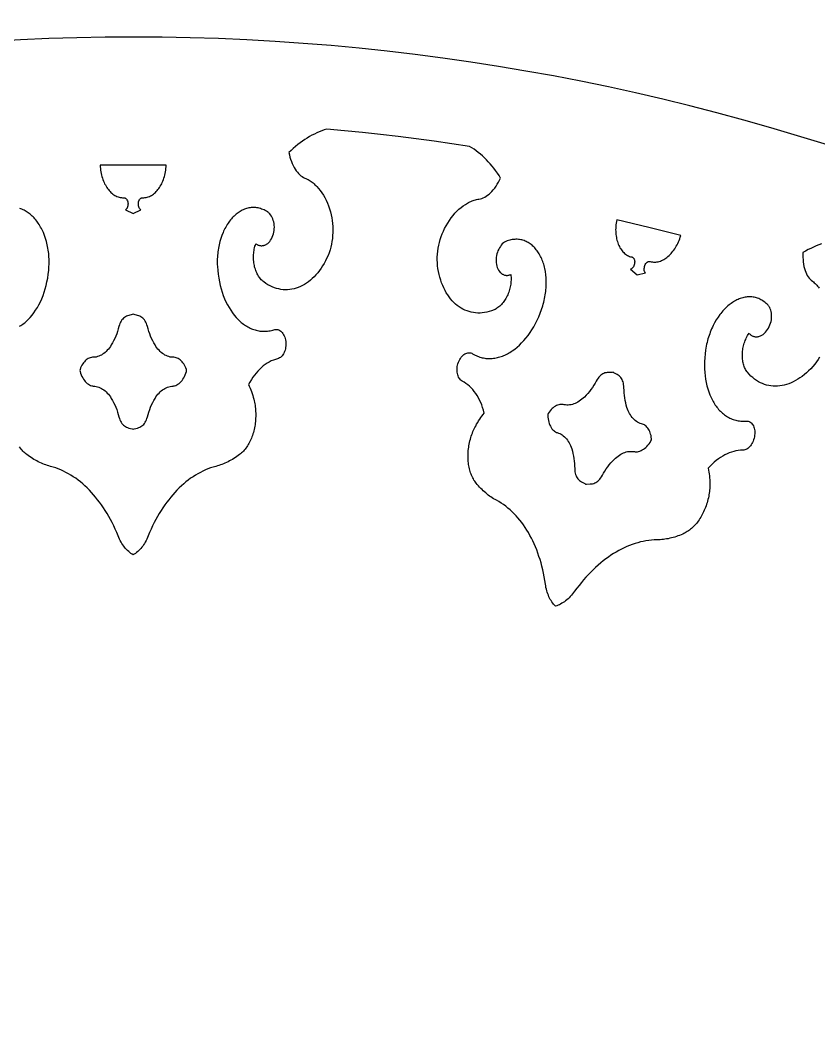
# Model space of a CAD drawing. Extents: x -570 to 570, y -570 to 570.
# Drawn here: x -21.7 to 131.2, y 247.1 to 440.2 of the extents above; entities that cross this region are included whole.
import ezdxf

# ---------------------------------------------------------------- set-up
doc = ezdxf.new("R2010")
doc.units = 0
doc.header["$MEASUREMENT"] = 0
doc.layers.add('BITMAP_LAYER', color=18, linetype='CONTINUOUS')

msp = doc.modelspace()

# ---------------------------------------------------------------- linework, layer by layer
at = {"layer": 'BITMAP_LAYER'}
for points in [[(0, 570, 0.414214), (-570, 0, 0.414214), (0, -570, 0.414214), (570, 0, 0.414214)], [(-437, 0, 0.414214), (0, -437, 0.414214), (437, 0, 0.414214), (0, 437, 0.414214)]]:
    msp.add_lwpolyline(points, format="xyb", close=True, dxfattribs=at)
for points in [[(131.33, 375.73), (131.04, 375.26), (130.73, 374.82), (130.4, 374.39), (130.02, 373.94), (129.63, 373.51), (129.23, 373.11), (128.83, 372.73), (128.42, 372.38), (128, 372.05), (127.58, 371.75), (127.16, 371.48), (126.73, 371.23), (126.3, 371), (125.87, 370.81), (125.44, 370.64), (125.01, 370.49), (124.58, 370.37), (124.15, 370.28), (123.72, 370.21), (123.29, 370.17), (122.86, 370.16), (122.44, 370.18), (122.02, 370.22), (121.61, 370.28), (121.2, 370.38), (120.8, 370.5), (120.4, 370.65), (120.02, 370.82), (119.63, 371.02), (119.26, 371.25), (118.9, 371.51), (118.54, 371.8), (118.2, 372.11), (117.87, 372.45), (117.54, 372.82), (117.42, 372.98), (117.29, 373.16), (117.18, 373.34), (117.08, 373.54), (116.99, 373.74), (116.9, 373.95), (116.83, 374.16), (116.76, 374.39), (116.7, 374.61), (116.66, 374.85), (116.62, 375.09), (116.59, 375.33), (116.57, 375.57), (116.55, 375.82), (116.55, 376.08), (116.55, 376.33), (116.57, 376.59), (116.59, 376.84), (116.62, 377.1), (116.66, 377.36), (116.71, 377.62), (116.77, 377.88), (116.84, 378.13), (116.91, 378.39), (117, 378.64), (117.09, 378.89), (117.19, 379.13), (117.3, 379.38), (117.42, 379.61), (117.55, 379.85), (117.69, 380.07), (117.83, 380.3), (117.92, 380.19), (118.02, 380.1), (118.11, 380.01), (118.21, 379.94), (118.32, 379.87), (118.42, 379.81), (118.53, 379.76), (118.64, 379.71), (118.75, 379.68), (118.86, 379.65), (118.98, 379.63), (119.1, 379.62), (119.21, 379.61), (119.33, 379.62), (119.45, 379.63), (119.57, 379.65), (119.69, 379.68), (119.81, 379.72), (120.05, 379.81), (120.29, 379.94), (120.52, 380.09), (120.75, 380.28), (120.97, 380.5), (121.18, 380.74), (121.38, 381.02), (121.56, 381.3), (121.71, 381.6), (121.84, 381.91), (121.95, 382.22), (122.04, 382.54), (122.1, 382.87), (122.14, 383.19), (122.16, 383.51), (122.15, 383.83), (122.12, 384.14), (122.07, 384.43), (121.99, 384.72), (121.9, 384.98), (121.78, 385.23), (121.71, 385.35), (121.63, 385.46), (121.55, 385.56), (121.46, 385.66), (121.28, 385.85), (121.09, 386.02), (120.9, 386.19), (120.7, 386.34), (120.5, 386.48), (120.3, 386.6), (120.1, 386.72), (119.89, 386.82), (119.68, 386.92), (119.47, 387), (119.26, 387.07), (119.04, 387.13), (118.83, 387.18), (118.61, 387.21), (118.39, 387.24), (118.17, 387.26), (117.95, 387.26), (117.73, 387.26), (117.5, 387.24), (117.28, 387.22), (117.06, 387.18), (116.83, 387.14), (116.61, 387.08), (116.39, 387.02), (116.16, 386.95), (115.94, 386.86), (115.72, 386.77), (115.5, 386.67), (115.28, 386.56), (115.06, 386.44), (114.85, 386.31), (114.63, 386.17), (114.42, 386.02), (114.21, 385.87), (114, 385.71), (113.79, 385.54), (113.59, 385.36), (113.39, 385.17), (113.19, 384.97), (112.99, 384.77), (112.8, 384.56), (112.61, 384.34), (112.42, 384.11), (112.24, 383.88), (111.89, 383.39), (111.55, 382.87), (111.24, 382.32), (111.09, 382.04), (110.94, 381.75), (110.8, 381.46), (110.66, 381.16), (110.53, 380.85), (110.41, 380.53), (110.29, 380.21), (110.18, 379.89), (110.07, 379.56), (109.97, 379.22), (109.88, 378.88), (109.79, 378.53), (109.71, 378.18), (109.64, 377.82), (109.52, 377.07), (109.42, 376.34), (109.35, 375.61), (109.31, 374.89), (109.29, 374.18), (109.31, 373.49), (109.35, 372.81), (109.41, 372.15), (109.5, 371.5), (109.62, 370.87), (109.76, 370.25), (109.92, 369.66), (110.11, 369.08), (110.32, 368.53), (110.55, 368), (110.8, 367.5), (110.93, 367.25), (111.07, 367.01), (111.22, 366.78), (111.37, 366.56), (111.52, 366.34), (111.68, 366.13), (111.84, 365.93), (112.01, 365.73), (112.18, 365.54), (112.36, 365.36), (112.54, 365.18), (112.73, 365.01), (112.92, 364.85), (113.11, 364.7), (113.31, 364.56), (113.51, 364.42), (113.72, 364.3), (113.93, 364.18), (114.15, 364.07), (114.37, 363.97), (114.59, 363.87), (114.81, 363.79), (115.04, 363.72), (115.28, 363.65), (115.51, 363.59), (115.75, 363.55), (116, 363.51), (116.24, 363.49), (116.49, 363.47), (116.75, 363.46), (117, 363.47), (117.26, 363.48), (117.46, 363.48), (117.65, 363.45), (117.83, 363.39), (118, 363.31), (118.16, 363.2), (118.3, 363.07), (118.44, 362.91), (118.56, 362.74), (118.66, 362.55), (118.75, 362.33), (118.82, 362.11), (118.88, 361.86), (118.91, 361.61), (118.93, 361.34), (118.93, 361.06), (118.9, 360.77), (118.86, 360.48), (118.8, 360.19), (118.71, 359.92), (118.62, 359.66), (118.51, 359.41), (118.38, 359.17), (118.24, 358.95), (118.09, 358.75), (117.93, 358.57), (117.76, 358.4), (117.58, 358.26), (117.39, 358.14), (117.2, 358.04), (117.01, 357.97), (116.81, 357.93), (116.61, 357.91), (116.18, 357.9), (115.76, 357.85), (115.33, 357.78), (114.9, 357.68), (114.47, 357.56), (114.05, 357.4), (113.63, 357.22), (113.2, 357.02), (112.79, 356.78), (112.37, 356.52), (111.97, 356.24), (111.56, 355.93), (111.17, 355.6), (110.78, 355.24), (110.4, 354.86), (110.02, 354.45), (110.09, 354.09), (110.14, 353.73), (110.19, 353.37), (110.23, 353), (110.26, 352.62), (110.29, 352.25), (110.31, 351.87), (110.32, 351.49), (110.32, 351.19), (110.31, 350.89), (110.29, 350.59), (110.27, 350.29), (110.24, 349.99), (110.2, 349.69), (110.16, 349.38), (110.1, 349.08), (110.04, 348.77), (109.96, 348.46), (109.88, 348.15), (109.8, 347.85), (109.7, 347.55), (109.6, 347.25), (109.5, 346.96), (109.38, 346.68), (109.26, 346.4), (109.14, 346.12), (109.01, 345.85), (108.87, 345.58), (108.73, 345.33), (108.58, 345.07), (108.42, 344.83), (108.26, 344.59), (108.1, 344.35), (107.93, 344.13), (107.76, 343.91), (107.58, 343.7), (107.4, 343.5), (107.21, 343.3), (107.02, 343.11), (106.83, 342.94), (106.63, 342.77), (106.43, 342.61), (106.22, 342.46), (106.01, 342.32), (105.8, 342.19), (105.59, 342.07), (105.37, 341.95), (105.16, 341.85), (104.84, 341.72), (104.53, 341.6), (104.22, 341.49), (103.91, 341.38), (103.6, 341.29), (103.29, 341.2), (102.98, 341.11), (102.67, 341.04), (102.35, 340.97), (102.04, 340.92), (101.73, 340.87), (101.42, 340.83), (101.11, 340.79), (100.8, 340.77), (100.5, 340.75), (100.19, 340.74), (99.67, 340.73), (99.14, 340.69), (98.62, 340.63), (98.09, 340.55), (97.57, 340.45), (97.05, 340.34), (96.52, 340.2), (96, 340.04), (95.48, 339.87), (94.96, 339.67), (94.44, 339.46), (93.93, 339.22), (93.41, 338.97), (92.9, 338.7), (92.39, 338.42), (91.89, 338.11), (91.39, 337.79), (90.89, 337.45), (90.39, 337.09), (89.9, 336.71), (89.42, 336.32), (88.94, 335.91), (88.46, 335.48), (87.99, 335.04), (87.52, 334.58), (87.06, 334.1), (86.61, 333.61), (86.16, 333.1), (85.72, 332.58), (85.29, 332.04), (84.86, 331.48), (84.44, 330.91), (84.24, 330.64), (84.04, 330.39), (83.83, 330.14), (83.61, 329.91), (83.39, 329.68), (83.17, 329.47), (82.94, 329.27), (82.71, 329.09), (82.48, 328.91), (82.24, 328.75), (82, 328.6), (81.76, 328.46), (81.51, 328.34), (81.26, 328.23), (81.02, 328.14), (80.77, 328.06), (80.58, 328.24), (80.41, 328.44), (80.24, 328.66), (80.08, 328.88), (79.93, 329.11), (79.78, 329.35), (79.65, 329.61), (79.52, 329.87), (79.4, 330.15), (79.3, 330.43), (79.2, 330.72), (79.11, 331.02), (79.02, 331.32), (78.95, 331.64), (78.89, 331.96), (78.84, 332.29), (78.73, 332.99), (78.61, 333.68), (78.48, 334.36), (78.33, 335.03), (78.17, 335.69), (78, 336.34), (77.81, 336.97), (77.61, 337.59), (77.4, 338.21), (77.18, 338.81), (76.94, 339.39), (76.7, 339.97), (76.44, 340.53), (76.17, 341.07), (75.88, 341.61), (75.59, 342.13), (75.28, 342.63), (74.97, 343.12), (74.64, 343.6), (74.3, 344.06), (73.95, 344.51), (73.59, 344.94), (73.22, 345.35), (72.84, 345.75), (72.45, 346.13), (72.06, 346.5), (71.65, 346.84), (71.23, 347.17), (70.8, 347.49), (70.36, 347.78), (69.92, 348.06), (69.46, 348.32), (69.2, 348.47), (68.93, 348.63), (68.67, 348.79), (68.41, 348.96), (68.15, 349.14), (67.9, 349.33), (67.65, 349.53), (67.41, 349.73), (67.17, 349.94), (66.93, 350.16), (66.7, 350.38), (66.46, 350.61), (66.24, 350.85), (66.02, 351.1), (65.8, 351.35), (65.58, 351.61), (65.44, 351.8), (65.3, 352), (65.16, 352.2), (65.04, 352.42), (64.92, 352.64), (64.81, 352.87), (64.7, 353.1), (64.61, 353.34), (64.52, 353.59), (64.43, 353.84), (64.36, 354.1), (64.29, 354.37), (64.23, 354.64), (64.18, 354.91), (64.14, 355.19), (64.1, 355.47), (64.07, 355.76), (64.05, 356.05), (64.03, 356.34), (64.03, 356.64), (64.03, 356.94), (64.04, 357.24), (64.05, 357.54), (64.08, 357.84), (64.11, 358.15), (64.15, 358.46), (64.2, 358.76), (64.26, 359.07), (64.32, 359.38), (64.39, 359.69), (64.47, 360), (64.56, 360.31), (64.65, 360.6), (64.75, 360.89), (64.86, 361.17), (64.97, 361.46), (65.09, 361.73), (65.22, 362.01), (65.35, 362.27), (65.49, 362.54), (65.67, 362.87), (65.87, 363.2), (66.06, 363.52), (66.27, 363.83), (66.47, 364.14), (66.69, 364.44), (66.9, 364.74), (67.13, 365.02), (66.98, 365.56), (66.82, 366.07), (66.64, 366.57), (66.45, 367.05), (66.24, 367.51), (66.01, 367.95), (65.76, 368.37), (65.5, 368.77), (65.22, 369.15), (64.93, 369.51), (64.63, 369.84), (64.31, 370.15), (63.98, 370.44), (63.63, 370.7), (63.27, 370.94), (62.9, 371.15), (62.73, 371.25), (62.58, 371.38), (62.44, 371.54), (62.31, 371.71), (62.2, 371.91), (62.11, 372.12), (62.04, 372.34), (61.98, 372.58), (61.94, 372.83), (61.92, 373.09), (61.92, 373.36), (61.94, 373.63), (61.97, 373.91), (62.03, 374.19), (62.1, 374.47), (62.2, 374.74), (62.31, 375.01), (62.44, 375.26), (62.58, 375.49), (62.73, 375.7), (62.89, 375.89), (63.06, 376.06), (63.24, 376.21), (63.42, 376.33), (63.61, 376.43), (63.8, 376.5), (63.99, 376.55), (64.18, 376.57), (64.37, 376.57), (64.55, 376.54), (64.74, 376.47), (64.83, 376.43), (64.91, 376.38), (65.14, 376.25), (65.36, 376.13), (65.59, 376.02), (65.82, 375.91), (66.05, 375.82), (66.28, 375.74), (66.51, 375.67), (66.75, 375.61), (66.99, 375.56), (67.22, 375.52), (67.46, 375.49), (67.7, 375.47), (67.94, 375.46), (68.18, 375.45), (68.43, 375.46), (68.67, 375.48), (68.91, 375.5), (69.15, 375.54), (69.4, 375.58), (69.64, 375.63), (69.88, 375.7), (70.12, 375.77), (70.37, 375.85), (70.61, 375.93), (70.85, 376.03), (71.09, 376.13), (71.33, 376.25), (71.56, 376.37), (71.8, 376.5), (72.03, 376.64), (72.27, 376.78), (72.5, 376.94), (72.96, 377.27), (73.41, 377.63), (73.85, 378.02), (74.28, 378.44), (74.7, 378.89), (75.11, 379.37), (75.51, 379.88), (75.89, 380.41), (76.26, 380.97), (76.61, 381.55), (76.94, 382.16), (77.26, 382.79), (77.56, 383.44), (77.83, 384.12), (78.09, 384.82), (78.32, 385.54), (78.43, 385.89), (78.52, 386.24), (78.6, 386.59), (78.68, 386.93), (78.75, 387.28), (78.81, 387.62), (78.86, 387.96), (78.91, 388.3), (78.94, 388.63), (78.97, 388.97), (78.99, 389.3), (79, 389.62), (79, 390.27), (78.98, 390.9), (78.92, 391.51), (78.84, 392.11), (78.72, 392.69), (78.66, 392.97), (78.59, 393.25), (78.51, 393.52), (78.42, 393.78), (78.33, 394.04), (78.23, 394.3), (78.13, 394.55), (78.02, 394.79), (77.91, 395.02), (77.79, 395.25), (77.66, 395.47), (77.53, 395.69), (77.39, 395.9), (77.25, 396.1), (77.1, 396.29), (76.95, 396.47), (76.79, 396.65), (76.63, 396.82), (76.46, 396.98), (76.29, 397.13), (76.11, 397.28), (75.93, 397.41), (75.74, 397.54), (75.55, 397.65), (75.36, 397.76), (75.16, 397.86), (74.95, 397.95), (74.75, 398.03), (74.54, 398.09), (74.32, 398.15), (74.11, 398.2), (73.88, 398.23), (73.66, 398.26), (73.43, 398.28), (73.2, 398.28), (72.97, 398.27), (72.73, 398.25), (72.49, 398.22), (72.24, 398.18), (72, 398.12), (71.75, 398.06), (71.5, 397.98), (71.38, 397.93), (71.26, 397.87), (71.14, 397.81), (71.02, 397.74), (70.8, 397.58), (70.59, 397.39), (70.39, 397.17), (70.21, 396.93), (70.04, 396.67), (69.89, 396.4), (69.75, 396.1), (69.64, 395.8), (69.54, 395.48), (69.47, 395.16), (69.42, 394.83), (69.39, 394.49), (69.39, 394.16), (69.41, 393.82), (69.46, 393.49), (69.54, 393.17), (69.63, 392.88), (69.75, 392.61), (69.88, 392.36), (70.03, 392.14), (70.2, 391.94), (70.29, 391.86), (70.38, 391.77), (70.48, 391.7), (70.58, 391.63), (70.68, 391.58), (70.79, 391.52), (70.9, 391.48), (71.01, 391.44), (71.12, 391.42), (71.24, 391.4), (71.35, 391.38), (71.47, 391.38), (71.6, 391.38), (71.72, 391.4), (71.84, 391.42), (71.97, 391.45), (72.1, 391.49), (72.22, 391.54), (72.25, 391.27), (72.26, 391.01), (72.27, 390.74), (72.26, 390.48), (72.25, 390.21), (72.22, 389.95), (72.19, 389.68), (72.15, 389.42), (72.1, 389.16), (72.04, 388.9), (71.97, 388.65), (71.89, 388.4), (71.81, 388.15), (71.72, 387.91), (71.62, 387.67), (71.51, 387.43), (71.4, 387.21), (71.28, 386.98), (71.15, 386.77), (71.02, 386.56), (70.88, 386.36), (70.73, 386.17), (70.58, 385.98), (70.42, 385.81), (70.26, 385.64), (70.1, 385.49), (69.92, 385.34), (69.75, 385.21), (69.57, 385.08), (69.38, 384.97), (69.19, 384.87), (69, 384.78), (68.54, 384.6), (68.09, 384.46), (67.64, 384.34), (67.2, 384.26), (66.75, 384.2), (66.32, 384.17), (65.89, 384.16), (65.46, 384.19), (65.04, 384.24), (64.63, 384.32), (64.22, 384.43), (63.83, 384.56), (63.44, 384.72), (63.06, 384.9), (62.69, 385.11), (62.33, 385.35), (61.97, 385.6), (61.64, 385.89), (61.31, 386.19), (60.99, 386.52), (60.69, 386.87), (60.4, 387.25), (60.13, 387.64), (59.86, 388.06), (59.62, 388.5), (59.39, 388.96), (59.17, 389.45), (58.97, 389.95), (58.79, 390.47), (58.62, 391.01), (58.48, 391.57), (58.35, 392.15), (58.25, 392.68), (58.19, 393.22), (58.15, 393.77), (58.13, 394.32), (58.14, 394.88), (58.17, 395.44), (58.23, 396), (58.32, 396.57), (58.42, 397.13), (58.55, 397.69), (58.71, 398.24), (58.88, 398.79), (59.08, 399.32), (59.31, 399.85), (59.55, 400.37), (59.82, 400.87), (60.13, 401.4), (60.45, 401.9), (60.79, 402.38), (61.15, 402.83), (61.51, 403.26), (61.89, 403.66), (62.28, 404.03), (62.68, 404.37), (63.09, 404.69), (63.51, 404.97), (63.72, 405.1), (63.93, 405.22), (64.14, 405.33), (64.36, 405.44), (64.57, 405.54), (64.79, 405.63), (65.01, 405.71), (65.23, 405.78), (65.44, 405.85), (65.67, 405.9), (65.89, 405.95), (66.11, 405.99), (66.39, 406.04), (66.67, 406.12), (66.95, 406.23), (67.23, 406.37), (67.5, 406.53), (67.77, 406.72), (68.04, 406.93), (68.3, 407.16), (68.58, 407.45), (68.86, 407.77), (69.13, 408.1), (69.38, 408.45), (69.62, 408.82), (69.85, 409.2), (70.07, 409.6), (70.27, 410.01), (69.96, 410.5), (69.64, 410.97), (69.31, 411.43), (68.97, 411.87), (68.62, 412.3), (68.27, 412.71), (67.91, 413.11), (67.54, 413.5), (67.16, 413.87), (66.78, 414.23), (66.39, 414.57), (65.99, 414.9), (65.58, 415.21), (65.17, 415.51), (64.76, 415.79), (64.33, 416.06), (60.92, 416.57), (57.51, 417.05), (54.1, 417.51), (50.67, 417.94), (47.25, 418.34), (43.83, 418.71), (40.4, 419.06), (36.96, 419.37), (36.49, 419.22), (36.01, 419.04), (35.54, 418.85), (35.07, 418.65), (34.6, 418.42), (34.14, 418.19), (33.68, 417.93), (33.22, 417.66), (32.77, 417.37), (32.32, 417.07), (31.87, 416.75), (31.43, 416.41), (30.99, 416.06), (30.56, 415.69), (30.14, 415.31), (29.71, 414.91), (29.81, 414.46), (29.92, 414.02), (30.06, 413.6), (30.2, 413.18), (30.37, 412.78), (30.54, 412.4), (30.74, 412.03), (30.95, 411.68), (31.14, 411.39), (31.35, 411.12), (31.57, 410.87), (31.79, 410.65), (32.03, 410.45), (32.28, 410.28), (32.53, 410.13), (32.79, 410.01), (33, 409.92), (33.2, 409.82), (33.4, 409.71), (33.6, 409.6), (33.79, 409.48), (33.99, 409.35), (34.18, 409.21), (34.36, 409.06), (34.54, 408.91), (34.72, 408.74), (34.9, 408.58), (35.07, 408.4), (35.41, 408.02), (35.73, 407.62), (36.04, 407.19), (36.33, 406.74), (36.6, 406.26), (36.85, 405.76), (37.09, 405.23), (37.3, 404.69), (37.5, 404.12), (37.68, 403.53), (37.81, 402.98), (37.93, 402.42), (38.02, 401.86), (38.08, 401.29), (38.12, 400.72), (38.14, 400.14), (38.13, 399.57), (38.1, 399), (38.05, 398.43), (37.97, 397.87), (37.87, 397.32), (37.75, 396.77), (37.6, 396.24), (37.43, 395.72), (37.23, 395.21), (37.02, 394.72), (36.75, 394.19), (36.48, 393.68), (36.19, 393.19), (35.88, 392.73), (35.57, 392.29), (35.24, 391.87), (34.91, 391.48), (34.56, 391.11), (34.21, 390.77), (33.85, 390.45), (33.48, 390.15), (33.1, 389.89), (32.71, 389.64), (32.32, 389.42), (31.93, 389.23), (31.52, 389.06), (31.12, 388.92), (30.71, 388.81), (30.3, 388.72), (29.88, 388.66), (29.46, 388.63), (29.04, 388.62), (28.62, 388.64), (28.2, 388.69), (27.78, 388.77), (27.37, 388.87), (26.95, 389.01), (26.53, 389.17), (26.12, 389.36), (25.71, 389.58), (25.31, 389.83), (24.91, 390.11), (24.74, 390.24), (24.58, 390.39), (24.43, 390.54), (24.28, 390.7), (24.15, 390.88), (24.01, 391.06), (23.89, 391.25), (23.77, 391.45), (23.66, 391.66), (23.56, 391.87), (23.46, 392.1), (23.38, 392.32), (23.3, 392.56), (23.23, 392.8), (23.16, 393.04), (23.11, 393.29), (23.06, 393.54), (23.02, 393.8), (22.99, 394.05), (22.97, 394.32), (22.95, 394.58), (22.95, 394.84), (22.95, 395.11), (22.96, 395.37), (22.99, 395.64), (23.02, 395.9), (23.06, 396.16), (23.1, 396.42), (23.16, 396.68), (23.23, 396.94), (23.31, 397.19), (23.4, 397.44), (23.51, 397.37), (23.62, 397.3), (23.74, 397.24), (23.85, 397.19), (23.97, 397.14), (24.09, 397.11), (24.2, 397.09), (24.32, 397.07), (24.44, 397.06), (24.55, 397.06), (24.67, 397.07), (24.79, 397.09), (24.9, 397.11), (25.02, 397.15), (25.13, 397.19), (25.24, 397.23), (25.35, 397.29), (25.46, 397.35), (25.67, 397.5), (25.87, 397.68), (26.06, 397.89), (26.23, 398.13), (26.39, 398.39), (26.54, 398.68), (26.67, 398.99), (26.77, 399.31), (26.85, 399.64), (26.91, 399.97), (26.93, 400.3), (26.94, 400.63), (26.92, 400.96), (26.89, 401.29), (26.83, 401.6), (26.74, 401.91), (26.64, 402.2), (26.52, 402.48), (26.38, 402.73), (26.22, 402.97), (26.05, 403.18), (25.95, 403.28), (25.85, 403.37), (25.75, 403.45), (25.64, 403.52), (25.42, 403.66), (25.19, 403.78), (24.96, 403.9), (24.74, 404), (24.51, 404.08), (24.29, 404.16), (24.06, 404.22), (23.84, 404.28), (23.61, 404.32), (23.39, 404.34), (23.16, 404.36), (22.94, 404.37), (22.72, 404.36), (22.5, 404.35), (22.28, 404.32), (22.06, 404.28), (21.84, 404.24), (21.63, 404.18), (21.42, 404.11), (21.21, 404.03), (21, 403.95), (20.79, 403.85), (20.59, 403.74), (20.39, 403.63), (20.19, 403.5), (19.99, 403.37), (19.8, 403.23), (19.61, 403.07), (19.42, 402.91), (19.24, 402.74), (19.06, 402.57), (18.88, 402.38), (18.71, 402.19), (18.54, 401.99), (18.38, 401.78), (18.22, 401.56), (18.07, 401.34), (17.91, 401.11), (17.77, 400.87), (17.63, 400.63), (17.49, 400.38), (17.36, 400.12), (17.23, 399.85), (17.11, 399.58), (16.89, 399.02), (16.69, 398.44), (16.51, 397.83), (16.43, 397.52), (16.36, 397.21), (16.29, 396.89), (16.23, 396.56), (16.18, 396.23), (16.13, 395.9), (16.09, 395.56), (16.06, 395.22), (16.04, 394.87), (16.02, 394.52), (16.02, 394.16), (16.01, 393.81), (16.02, 393.44), (16.04, 393.08), (16.09, 392.32), (16.17, 391.58), (16.28, 390.86), (16.41, 390.15), (16.57, 389.47), (16.75, 388.8), (16.95, 388.15), (17.17, 387.52), (17.42, 386.91), (17.68, 386.32), (17.96, 385.76), (18.26, 385.22), (18.58, 384.71), (18.92, 384.22), (19.27, 383.76), (19.63, 383.33), (19.82, 383.13), (20.01, 382.93), (20.21, 382.74), (20.41, 382.56), (20.61, 382.38), (20.81, 382.22), (21.02, 382.06), (21.23, 381.91), (21.44, 381.76), (21.66, 381.63), (21.88, 381.5), (22.1, 381.38), (22.32, 381.28), (22.55, 381.17), (22.77, 381.08), (23, 381), (23.24, 380.93), (23.47, 380.86), (23.7, 380.81), (23.94, 380.76), (24.18, 380.72), (24.42, 380.7), (24.66, 380.68), (24.9, 380.67), (25.14, 380.67), (25.39, 380.69), (25.63, 380.71), (25.88, 380.74), (26.12, 380.79), (26.37, 380.84), (26.62, 380.9), (26.87, 380.98), (27.06, 381.03), (27.25, 381.04), (27.44, 381.03), (27.63, 380.99), (27.81, 380.92), (27.98, 380.83), (28.15, 380.71), (28.3, 380.57), (28.45, 380.41), (28.59, 380.22), (28.71, 380.02), (28.82, 379.8), (28.92, 379.56), (29, 379.3), (29.06, 379.03), (29.11, 378.74), (29.14, 378.45), (29.14, 378.16), (29.13, 377.87), (29.1, 377.6), (29.05, 377.33), (28.98, 377.07), (28.9, 376.82), (28.8, 376.59), (28.69, 376.37), (28.57, 376.17), (28.43, 375.99), (28.28, 375.82), (28.11, 375.68), (27.94, 375.57), (27.76, 375.48), (27.57, 375.42), (27.16, 375.3), (26.75, 375.16), (26.35, 374.99), (25.96, 374.79), (25.58, 374.56), (25.2, 374.31), (24.83, 374.04), (24.48, 373.73), (24.13, 373.41), (23.79, 373.06), (23.46, 372.68), (23.14, 372.29), (22.84, 371.87), (22.54, 371.43), (22.27, 370.96), (22, 370.48), (22.15, 370.15), (22.29, 369.81), (22.42, 369.47), (22.55, 369.12), (22.67, 368.77), (22.79, 368.41), (22.89, 368.04), (23, 367.67), (23.07, 367.39), (23.13, 367.09), (23.19, 366.8), (23.24, 366.5), (23.28, 366.2), (23.31, 365.9), (23.34, 365.59), (23.36, 365.29), (23.37, 364.97), (23.38, 364.65), (23.37, 364.33), (23.36, 364.02), (23.34, 363.7), (23.32, 363.39), (23.28, 363.09), (23.24, 362.78), (23.19, 362.48), (23.14, 362.18), (23.07, 361.89), (23, 361.6), (22.92, 361.31), (22.84, 361.03), (22.75, 360.75), (22.65, 360.48), (22.55, 360.22), (22.44, 359.96), (22.32, 359.7), (22.2, 359.46), (22.07, 359.22), (21.94, 358.98), (21.8, 358.76), (21.65, 358.54), (21.5, 358.33), (21.34, 358.12), (21.18, 357.93), (21.01, 357.74), (20.84, 357.56), (20.66, 357.39), (20.48, 357.24), (20.29, 357.09), (20.02, 356.89), (19.75, 356.69), (19.47, 356.51), (19.19, 356.33), (18.91, 356.16), (18.63, 356), (18.35, 355.85), (18.07, 355.7), (17.78, 355.56), (17.49, 355.43), (17.2, 355.31), (16.91, 355.2), (16.62, 355.09), (16.32, 354.99), (16.03, 354.9), (15.73, 354.82), (15.23, 354.68), (14.73, 354.51), (14.23, 354.33), (13.74, 354.13), (13.26, 353.91), (12.78, 353.67), (12.3, 353.41), (11.84, 353.14), (11.37, 352.84), (10.91, 352.53), (10.46, 352.19), (10.02, 351.85), (9.58, 351.48), (9.15, 351.09), (8.72, 350.69), (8.3, 350.28), (7.89, 349.84), (7.49, 349.39), (7.1, 348.92), (6.71, 348.44), (6.33, 347.94), (5.96, 347.43), (5.6, 346.9), (5.25, 346.36), (4.91, 345.8), (4.58, 345.23), (4.25, 344.64), (3.94, 344.04), (3.64, 343.43), (3.35, 342.8), (3.06, 342.16), (2.79, 341.5), (2.66, 341.19), (2.53, 340.9), (2.38, 340.61), (2.23, 340.33), (2.07, 340.06), (1.91, 339.8), (1.73, 339.55), (1.55, 339.32), (1.37, 339.09), (1.17, 338.88), (0.98, 338.68), (0.77, 338.49), (0.57, 338.31), (0.35, 338.14), (0.13, 337.99), (-0.09, 337.85), (-0.31, 337.99), (-0.53, 338.14), (-0.75, 338.31), (-0.95, 338.49), (-1.16, 338.68), (-1.36, 338.88), (-1.55, 339.09), (-1.73, 339.32), (-1.91, 339.55), (-2.09, 339.8), (-2.25, 340.06), (-2.41, 340.33), (-2.56, 340.61), (-2.71, 340.9), (-2.85, 341.19), (-2.97, 341.5), (-3.25, 342.16), (-3.53, 342.8), (-3.82, 343.43), (-4.12, 344.04), (-4.43, 344.64), (-4.76, 345.23), (-5.09, 345.8), (-5.43, 346.36), (-5.78, 346.9), (-6.14, 347.43), (-6.51, 347.94), (-6.89, 348.44), (-7.28, 348.92), (-7.67, 349.39), (-8.07, 349.84), (-8.48, 350.28), (-8.9, 350.69), (-9.33, 351.09), (-9.76, 351.48), (-10.2, 351.85), (-10.64, 352.19), (-11.09, 352.53), (-11.55, 352.84), (-12.02, 353.14), (-12.48, 353.41), (-12.96, 353.67), (-13.44, 353.91), (-13.93, 354.13), (-14.42, 354.33), (-14.91, 354.51), (-15.41, 354.68), (-15.91, 354.82), (-16.21, 354.9), (-16.5, 354.99), (-16.8, 355.09), (-17.09, 355.2), (-17.38, 355.31), (-17.67, 355.43), (-17.96, 355.56), (-18.25, 355.7), (-18.53, 355.85), (-18.81, 356), (-19.09, 356.16), (-19.37, 356.33), (-19.65, 356.51), (-19.93, 356.69), (-20.2, 356.89), (-20.47, 357.09), (-20.66, 357.24), (-20.84, 357.39), (-21.02, 357.56), (-21.19, 357.74), (-21.36, 357.93), (-21.52, 358.12), (-21.68, 358.33), (-21.83, 358.54)], [(-21.84, 381.63), (-21.62, 381.76), (-21.41, 381.91), (-21.2, 382.06), (-20.99, 382.22), (-20.79, 382.38), (-20.59, 382.56), (-20.39, 382.74), (-20.19, 382.93), (-20, 383.13), (-19.81, 383.33), (-19.45, 383.76), (-19.1, 384.22), (-18.76, 384.71), (-18.44, 385.22), (-18.14, 385.76), (-17.86, 386.32), (-17.6, 386.91), (-17.35, 387.52), (-17.13, 388.15), (-16.93, 388.8), (-16.75, 389.47), (-16.59, 390.15), (-16.46, 390.86), (-16.35, 391.58), (-16.27, 392.32), (-16.22, 393.08), (-16.2, 393.44), (-16.2, 393.81), (-16.2, 394.16), (-16.2, 394.52), (-16.22, 394.87), (-16.24, 395.22), (-16.27, 395.56), (-16.31, 395.9), (-16.36, 396.23), (-16.41, 396.56), (-16.47, 396.89), (-16.54, 397.21), (-16.69, 397.83), (-16.87, 398.44), (-17.07, 399.02), (-17.29, 399.58), (-17.54, 400.12), (-17.67, 400.38), (-17.81, 400.63), (-17.95, 400.87), (-18.09, 401.11), (-18.25, 401.34), (-18.4, 401.56), (-18.56, 401.78), (-18.72, 401.99), (-18.89, 402.19), (-19.06, 402.38), (-19.24, 402.57), (-19.42, 402.74), (-19.6, 402.91), (-19.79, 403.07), (-19.98, 403.23), (-20.17, 403.37), (-20.37, 403.5), (-20.57, 403.63), (-20.77, 403.74), (-20.97, 403.85), (-21.18, 403.95), (-21.39, 404.03), (-21.6, 404.11), (-21.81, 404.18)], [(131.7, 397.4), (131.19, 397.21), (130.68, 397.01), (130.17, 396.79), (129.66, 396.55), (129.16, 396.3), (128.65, 396.03), (128.15, 395.74), (128.13, 395.29), (128.14, 394.83), (128.16, 394.39), (128.21, 393.95), (128.27, 393.52), (128.35, 393.1), (128.45, 392.7), (128.57, 392.31), (128.69, 391.98), (128.82, 391.67), (128.98, 391.38), (129.15, 391.11), (129.33, 390.86), (129.53, 390.63), (129.74, 390.43), (129.96, 390.25), (130.14, 390.11), (130.31, 389.97), (130.48, 389.82), (130.65, 389.66), (130.81, 389.49), (130.96, 389.32), (131.11, 389.14), (131.26, 388.95)]]:
    msp.add_lwpolyline(points, dxfattribs=at)
for points in [[(-0.09, 412.48), (-6.41, 412.48), (-6.39, 412.15), (-6.36, 411.83), (-6.32, 411.5), (-6.27, 411.19), (-6.21, 410.88), (-6.14, 410.58), (-6.07, 410.28), (-5.98, 410), (-5.88, 409.72), (-5.78, 409.44), (-5.67, 409.18), (-5.55, 408.92), (-5.42, 408.68), (-5.28, 408.44), (-5.14, 408.22), (-4.99, 408), (-4.84, 407.8), (-4.68, 407.6), (-4.51, 407.42), (-4.34, 407.25), (-4.16, 407.09), (-3.97, 406.94), (-3.79, 406.81), (-3.59, 406.69), (-3.39, 406.58), (-3.19, 406.49), (-2.99, 406.41), (-2.78, 406.35), (-2.57, 406.3), (-2.35, 406.26), (-2.13, 406.25), (-1.91, 406.25), (-1.83, 406.24), (-1.75, 406.23), (-1.68, 406.21), (-1.61, 406.18), (-1.54, 406.14), (-1.48, 406.09), (-1.42, 406.03), (-1.37, 405.97), (-1.28, 405.82), (-1.2, 405.66), (-1.14, 405.48), (-1.1, 405.29), (-1.08, 405.09), (-1.09, 404.89), (-1.11, 404.69), (-1.16, 404.5), (-1.22, 404.33), (-1.27, 404.24), (-1.31, 404.17), (-1.37, 404.09), (-1.43, 404.02), (-1.5, 403.96), (-1.57, 403.91), (-0.09, 403.19), (1.39, 403.91), (1.32, 403.96), (1.25, 404.02), (1.19, 404.09), (1.13, 404.17), (1.04, 404.33), (0.98, 404.5), (0.93, 404.69), (0.91, 404.89), (0.9, 405.09), (0.92, 405.29), (0.96, 405.48), (1.02, 405.66), (1.09, 405.82), (1.19, 405.97), (1.24, 406.03), (1.3, 406.09), (1.36, 406.14), (1.43, 406.18), (1.5, 406.21), (1.57, 406.23), (1.65, 406.24), (1.73, 406.25), (1.95, 406.25), (2.17, 406.26), (2.38, 406.3), (2.6, 406.35), (2.81, 406.41), (3.01, 406.49), (3.21, 406.58), (3.41, 406.69), (3.61, 406.81), (3.79, 406.94), (3.98, 407.09), (4.16, 407.25), (4.33, 407.42), (4.5, 407.6), (4.66, 407.8), (4.81, 408), (4.96, 408.22), (5.1, 408.44), (5.24, 408.68), (5.37, 408.92), (5.49, 409.18), (5.6, 409.44), (5.7, 409.72), (5.8, 410), (5.89, 410.28), (5.96, 410.58), (6.03, 410.88), (6.09, 411.19), (6.14, 411.5), (6.18, 411.83), (6.21, 412.15), (6.23, 412.48)], [(98.63, 400.52), (92.49, 402.03), (92.43, 401.71), (92.38, 401.38), (92.34, 401.06), (92.31, 400.74), (92.3, 400.43), (92.29, 400.12), (92.3, 399.81), (92.31, 399.51), (92.34, 399.22), (92.37, 398.93), (92.42, 398.65), (92.48, 398.37), (92.54, 398.1), (92.62, 397.84), (92.7, 397.59), (92.79, 397.34), (92.89, 397.1), (93, 396.88), (93.12, 396.66), (93.25, 396.45), (93.39, 396.25), (93.53, 396.07), (93.68, 395.89), (93.84, 395.73), (94.01, 395.58), (94.18, 395.44), (94.36, 395.31), (94.55, 395.2), (94.74, 395.1), (94.94, 395.02), (95.15, 394.95), (95.37, 394.9), (95.44, 394.88), (95.52, 394.85), (95.58, 394.81), (95.64, 394.76), (95.7, 394.7), (95.75, 394.64), (95.79, 394.57), (95.82, 394.5), (95.88, 394.34), (95.92, 394.16), (95.93, 393.97), (95.92, 393.78), (95.89, 393.58), (95.84, 393.39), (95.77, 393.2), (95.68, 393.03), (95.57, 392.87), (95.51, 392.8), (95.45, 392.74), (95.38, 392.68), (95.3, 392.63), (95.22, 392.58), (95.14, 392.55), (96.4, 391.5), (98.01, 391.84), (97.95, 391.91), (97.9, 391.99), (97.86, 392.07), (97.82, 392.15), (97.77, 392.33), (97.75, 392.52), (97.75, 392.71), (97.78, 392.91), (97.82, 393.1), (97.89, 393.29), (97.97, 393.47), (98.07, 393.63), (98.18, 393.77), (98.31, 393.89), (98.38, 393.93), (98.45, 393.98), (98.52, 394.01), (98.59, 394.03), (98.67, 394.05), (98.74, 394.05), (98.82, 394.04), (98.9, 394.03), (99.12, 393.98), (99.33, 393.94), (99.55, 393.92), (99.77, 393.92), (99.99, 393.93), (100.2, 393.96), (100.42, 394), (100.64, 394.05), (100.86, 394.12), (101.07, 394.21), (101.28, 394.31), (101.5, 394.42), (101.7, 394.54), (101.91, 394.68), (102.11, 394.83), (102.31, 394.99), (102.51, 395.17), (102.7, 395.35), (102.89, 395.55), (103.07, 395.76), (103.25, 395.98), (103.42, 396.21), (103.59, 396.44), (103.75, 396.69), (103.9, 396.95), (104.05, 397.22), (104.19, 397.5), (104.32, 397.78), (104.44, 398.08), (104.56, 398.38), (104.67, 398.69), (104.76, 399.01)], [(-0.09, 383.96), (-0.28, 383.89), (-0.93, 383.72), (-1.18, 383.65), (-1.38, 383.56), (-1.58, 383.46), (-1.77, 383.32), (-1.94, 383.18), (-2.1, 383.02), (-2.24, 382.84), (-2.38, 382.63), (-2.5, 382.41), (-2.62, 382.16), (-2.72, 381.9), (-2.81, 381.57), (-2.94, 381.13), (-3.09, 380.66), (-3.25, 380.19), (-3.43, 379.74), (-3.62, 379.3), (-3.83, 378.87), (-4.05, 378.45), (-4.28, 378.05), (-4.46, 377.77), (-4.65, 377.51), (-4.84, 377.26), (-5.05, 377.03), (-5.26, 376.82), (-5.48, 376.62), (-5.71, 376.44), (-5.94, 376.28), (-6.18, 376.13), (-6.43, 376.01), (-6.68, 375.9), (-6.94, 375.82), (-7.2, 375.75), (-7.46, 375.71), (-7.72, 375.69), (-7.9, 375.69), (-8.1, 375.66), (-8.31, 375.61), (-8.51, 375.54), (-8.71, 375.44), (-8.9, 375.32), (-9.09, 375.18), (-9.27, 375.02), (-9.44, 374.84), (-9.6, 374.64), (-9.76, 374.42), (-9.9, 374.18), (-10.04, 373.92), (-10.16, 373.65), (-10.27, 373.35), (-10.33, 373.18), (-10.27, 372.95), (-10.16, 372.63), (-10.04, 372.32), (-9.91, 372.02), (-9.76, 371.75), (-9.61, 371.49), (-9.44, 371.26), (-9.26, 371.04), (-9.07, 370.85), (-8.88, 370.68), (-8.67, 370.53), (-8.47, 370.41), (-8.25, 370.31), (-8.03, 370.24), (-7.85, 370.2), (-7.72, 370.19), (-7.46, 370.17), (-7.2, 370.13), (-6.94, 370.06), (-6.68, 369.98), (-6.43, 369.87), (-6.18, 369.75), (-5.94, 369.6), (-5.71, 369.44), (-5.48, 369.26), (-5.26, 369.06), (-5.05, 368.85), (-4.84, 368.62), (-4.65, 368.37), (-4.46, 368.11), (-4.28, 367.83), (-4.05, 367.43), (-3.83, 367.01), (-3.62, 366.58), (-3.43, 366.14), (-3.25, 365.69), (-3.09, 365.22), (-2.94, 364.75), (-2.81, 364.32), (-2.72, 363.98), (-2.62, 363.72), (-2.5, 363.47), (-2.38, 363.25), (-2.24, 363.04), (-2.1, 362.86), (-1.94, 362.7), (-1.77, 362.56), (-1.58, 362.43), (-1.38, 362.32), (-1.18, 362.23), (-0.93, 362.16), (-0.28, 361.99), (-0.09, 361.92), (0.1, 361.99), (0.75, 362.16), (1, 362.23), (1.2, 362.32), (1.4, 362.43), (1.59, 362.56), (1.76, 362.7), (1.92, 362.86), (2.06, 363.04), (2.2, 363.25), (2.32, 363.47), (2.44, 363.72), (2.53, 363.98), (2.63, 364.32), (2.75, 364.75), (2.91, 365.22), (3.07, 365.69), (3.25, 366.14), (3.44, 366.58), (3.65, 367.01), (3.87, 367.43), (4.1, 367.83), (4.28, 368.11), (4.46, 368.37), (4.66, 368.62), (4.87, 368.85), (5.08, 369.06), (5.3, 369.26), (5.53, 369.44), (5.76, 369.6), (6, 369.75), (6.25, 369.87), (6.5, 369.98), (6.76, 370.06), (7.01, 370.13), (7.28, 370.17), (7.54, 370.19), (7.67, 370.2), (7.85, 370.24), (8.07, 370.31), (8.29, 370.41), (8.49, 370.53), (8.7, 370.68), (8.89, 370.85), (9.08, 371.04), (9.26, 371.26), (9.43, 371.49), (9.58, 371.75), (9.73, 372.02), (9.86, 372.32), (9.98, 372.63), (10.09, 372.95), (10.15, 373.18), (10.09, 373.35), (9.98, 373.65), (9.86, 373.92), (9.72, 374.18), (9.58, 374.42), (9.42, 374.64), (9.26, 374.84), (9.09, 375.02), (8.91, 375.18), (8.72, 375.32), (8.53, 375.44), (8.33, 375.54), (8.13, 375.61), (7.92, 375.66), (7.72, 375.69), (7.54, 375.69), (7.28, 375.71), (7.01, 375.75), (6.76, 375.82), (6.5, 375.9), (6.25, 376.01), (6, 376.13), (5.76, 376.28), (5.53, 376.44), (5.3, 376.62), (5.08, 376.82), (4.87, 377.03), (4.66, 377.26), (4.46, 377.51), (4.28, 377.77), (4.1, 378.05), (3.87, 378.45), (3.65, 378.87), (3.44, 379.3), (3.25, 379.74), (3.07, 380.19), (2.91, 380.66), (2.75, 381.13), (2.63, 381.57), (2.53, 381.9), (2.44, 382.16), (2.32, 382.41), (2.2, 382.63), (2.06, 382.84), (1.92, 383.02), (1.76, 383.18), (1.59, 383.32), (1.4, 383.46), (1.2, 383.56), (1, 383.65), (0.75, 383.72), (0.1, 383.89)], [(91.8, 372.83), (91.6, 372.81), (90.93, 372.79), (90.67, 372.78), (90.45, 372.75), (90.23, 372.69), (90.01, 372.61), (89.82, 372.51), (89.63, 372.39), (89.44, 372.25), (89.26, 372.08), (89.08, 371.89), (88.92, 371.68), (88.76, 371.45), (88.58, 371.15), (88.36, 370.76), (88.1, 370.33), (87.83, 369.92), (87.55, 369.52), (87.26, 369.14), (86.95, 368.77), (86.64, 368.42), (86.32, 368.09), (86.08, 367.86), (85.83, 367.65), (85.58, 367.46), (85.33, 367.28), (85.07, 367.13), (84.81, 366.99), (84.54, 366.87), (84.28, 366.77), (84.01, 366.68), (83.74, 366.62), (83.47, 366.58), (83.2, 366.56), (82.94, 366.56), (82.67, 366.58), (82.41, 366.62), (82.24, 366.66), (82.03, 366.68), (81.82, 366.68), (81.61, 366.66), (81.39, 366.62), (81.18, 366.55), (80.97, 366.46), (80.75, 366.34), (80.54, 366.21), (80.33, 366.05), (80.13, 365.88), (79.93, 365.68), (79.74, 365.46), (79.55, 365.22), (79.38, 364.96), (79.28, 364.81), (79.28, 364.57), (79.31, 364.23), (79.35, 363.9), (79.41, 363.58), (79.49, 363.28), (79.58, 363), (79.69, 362.73), (79.81, 362.48), (79.94, 362.25), (80.09, 362.03), (80.25, 361.84), (80.43, 361.67), (80.61, 361.53), (80.8, 361.4), (80.97, 361.32), (81.1, 361.29), (81.35, 361.2), (81.59, 361.09), (81.83, 360.97), (82.05, 360.83), (82.27, 360.66), (82.48, 360.48), (82.68, 360.29), (82.87, 360.07), (83.05, 359.84), (83.22, 359.6), (83.37, 359.34), (83.51, 359.07), (83.65, 358.78), (83.77, 358.48), (83.87, 358.17), (84, 357.72), (84.12, 357.26), (84.21, 356.8), (84.29, 356.32), (84.36, 355.84), (84.41, 355.35), (84.44, 354.85), (84.45, 354.4), (84.47, 354.06), (84.5, 353.78), (84.55, 353.51), (84.62, 353.26), (84.7, 353.03), (84.8, 352.82), (84.91, 352.62), (85.04, 352.45), (85.2, 352.27), (85.36, 352.12), (85.54, 351.99), (85.77, 351.86), (86.36, 351.53), (86.53, 351.42), (86.73, 351.44), (87.4, 351.46), (87.66, 351.47), (87.88, 351.5), (88.1, 351.56), (88.31, 351.64), (88.51, 351.74), (88.7, 351.86), (88.89, 352), (89.07, 352.17), (89.24, 352.36), (89.41, 352.57), (89.57, 352.8), (89.74, 353.1), (89.96, 353.49), (90.22, 353.92), (90.5, 354.33), (90.78, 354.73), (91.07, 355.11), (91.37, 355.47), (91.68, 355.83), (92.01, 356.16), (92.25, 356.39), (92.49, 356.6), (92.74, 356.79), (93, 356.97), (93.26, 357.12), (93.52, 357.26), (93.78, 357.38), (94.05, 357.48), (94.32, 357.57), (94.58, 357.63), (94.85, 357.67), (95.12, 357.69), (95.39, 357.69), (95.65, 357.67), (95.92, 357.63), (96.04, 357.6), (96.23, 357.6), (96.46, 357.62), (96.69, 357.66), (96.92, 357.73), (97.15, 357.83), (97.38, 357.95), (97.61, 358.09), (97.84, 358.25), (98.06, 358.44), (98.27, 358.65), (98.48, 358.88), (98.68, 359.14), (98.87, 359.41), (99.05, 359.7), (99.16, 359.91), (99.15, 360.09), (99.11, 360.4), (99.06, 360.7), (98.99, 360.98), (98.9, 361.25), (98.81, 361.5), (98.69, 361.74), (98.57, 361.95), (98.43, 362.15), (98.29, 362.33), (98.13, 362.49), (97.96, 362.63), (97.78, 362.75), (97.6, 362.85), (97.4, 362.92), (97.23, 362.96), (96.98, 363.05), (96.73, 363.16), (96.5, 363.28), (96.27, 363.42), (96.05, 363.59), (95.84, 363.77), (95.64, 363.96), (95.46, 364.18), (95.28, 364.41), (95.11, 364.65), (94.95, 364.91), (94.81, 365.18), (94.68, 365.47), (94.56, 365.77), (94.45, 366.08), (94.32, 366.53), (94.21, 366.99), (94.11, 367.45), (94.03, 367.93), (93.97, 368.41), (93.92, 368.9), (93.89, 369.4), (93.87, 369.85), (93.86, 370.19), (93.82, 370.47), (93.77, 370.74), (93.71, 370.99), (93.62, 371.22), (93.52, 371.43), (93.41, 371.63), (93.28, 371.8), (93.13, 371.98), (92.96, 372.13), (92.78, 372.26), (92.56, 372.39), (91.97, 372.72)]]:
    msp.add_lwpolyline(points, close=True, dxfattribs=at)

doc.saveas('drawing.dxf')
